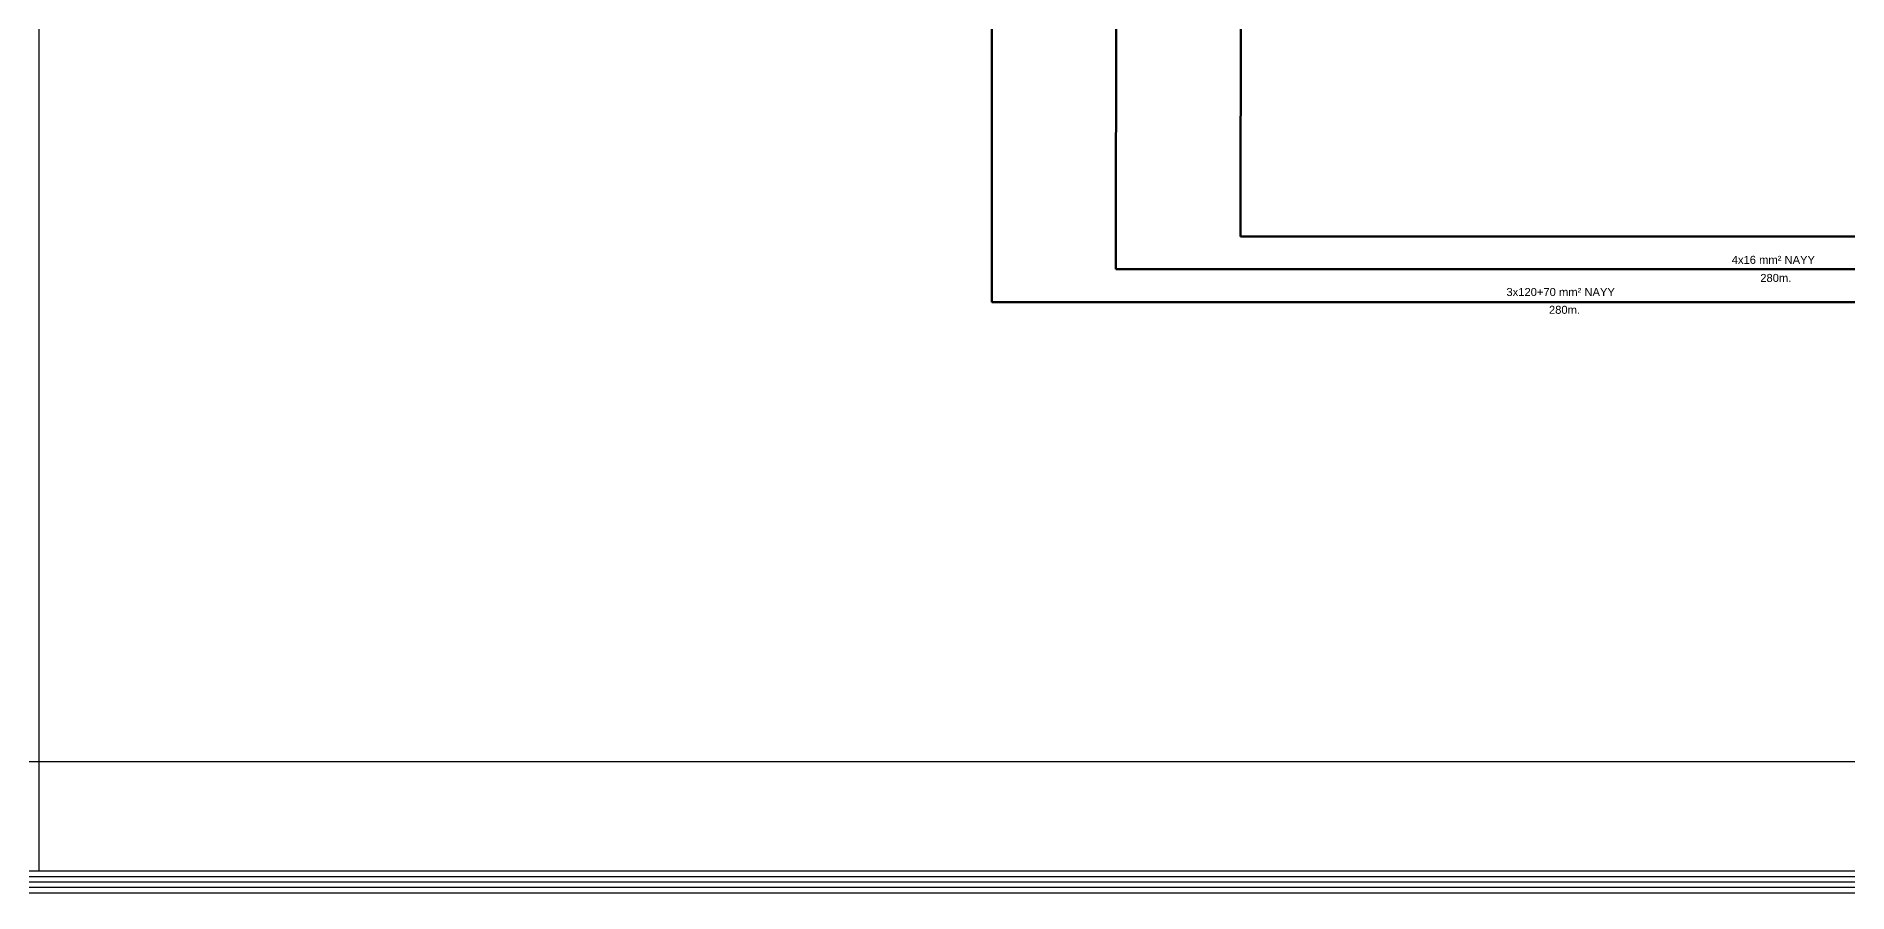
# Model space of a CAD drawing. Header units: millimetres. Extents: x 2046 to 14753, y 2361 to 29276.
# Drawn here: x 5038 to 6694, y 2361 to 3145 of the extents above; entities that cross this region are included whole.
import ezdxf

# ---------------------------------------------------------------- set-up
doc = ezdxf.new("R2010")
doc.units = ezdxf.units.MM
for name, color, linetype, lineweight in [('HAT_ENH', 56, 'Continuous', 9), ('KOLON HATTI  0.60 mm', 91, 'Continuous', 53), ('yazi', 251, 'Continuous', 25)]:
    doc.layers.add(name, color=color, linetype=linetype, lineweight=lineweight)
doc.styles.get("Standard").update_dxf_attribs({"font": 'arial.ttf'})

msp = doc.modelspace()

# ---------------------------------------------------------------- linework, layer by layer
at = {"layer": 'KOLON HATTI  0.60 mm'}
for p, q in [((5911.476, 3306.052), (5911.476, 2901.616)), ((6025.41, 3306.052), (6024.901, 2931.616)), ((6139.249, 3305.829), (6138.781, 2961.616)), ((6138.781, 2961.616), (8225.299, 2961.616)), ((6024.901, 2931.616), (8305.089, 2931.616)), ((6138.74, 2931.616), (6138.74, 2931.393)), ((5911.476, 2901.616), (8438.042, 2901.616))]:
    msp.add_line(p, q, dxfattribs=at)
at = {"layer": 'yazi'}
for points in [[(5040.478, 5188.146), (5040.478, 2381.267)], [(3015.515, 2481.267), (11464.215, 2481.267)], [(3005.515, 2371.267), (11474.215, 2371.267)], [(3010.515, 2376.267), (11469.215, 2376.267)], [(3015.515, 2381.267), (11464.215, 2381.267)], [(2995.515, 2361.267), (11484.215, 2361.267)], [(3000.515, 2366.267), (11479.215, 2366.267)]]:
    msp.add_lwpolyline(points, dxfattribs=at)

# ---------------------------------------------------------------- texts
at = {"layer": 'HAT_ENH', "color": 1, "char_height": 7.31586, "width": 107.2577, "attachment_point": 1, "rotation": 359.990874}
for s, insert in [('\\A1;4x16 mm² NAYY', (6587.97, 2943.865)), ('\\A1;\\pi40.02014;280m.', (6574.051, 2927.335)), ('\\A1;\\pi4.32162;3x120+70 mm² NAYY', (6377.707, 2914.454, -16154.187)), ('\\A1;\\pi40.02014;280m.', (6380.868, 2898.179, -16154.187))]:
    msp.add_mtext(s, dxfattribs=dict(at, insert=insert))

doc.saveas('drawing.dxf')
